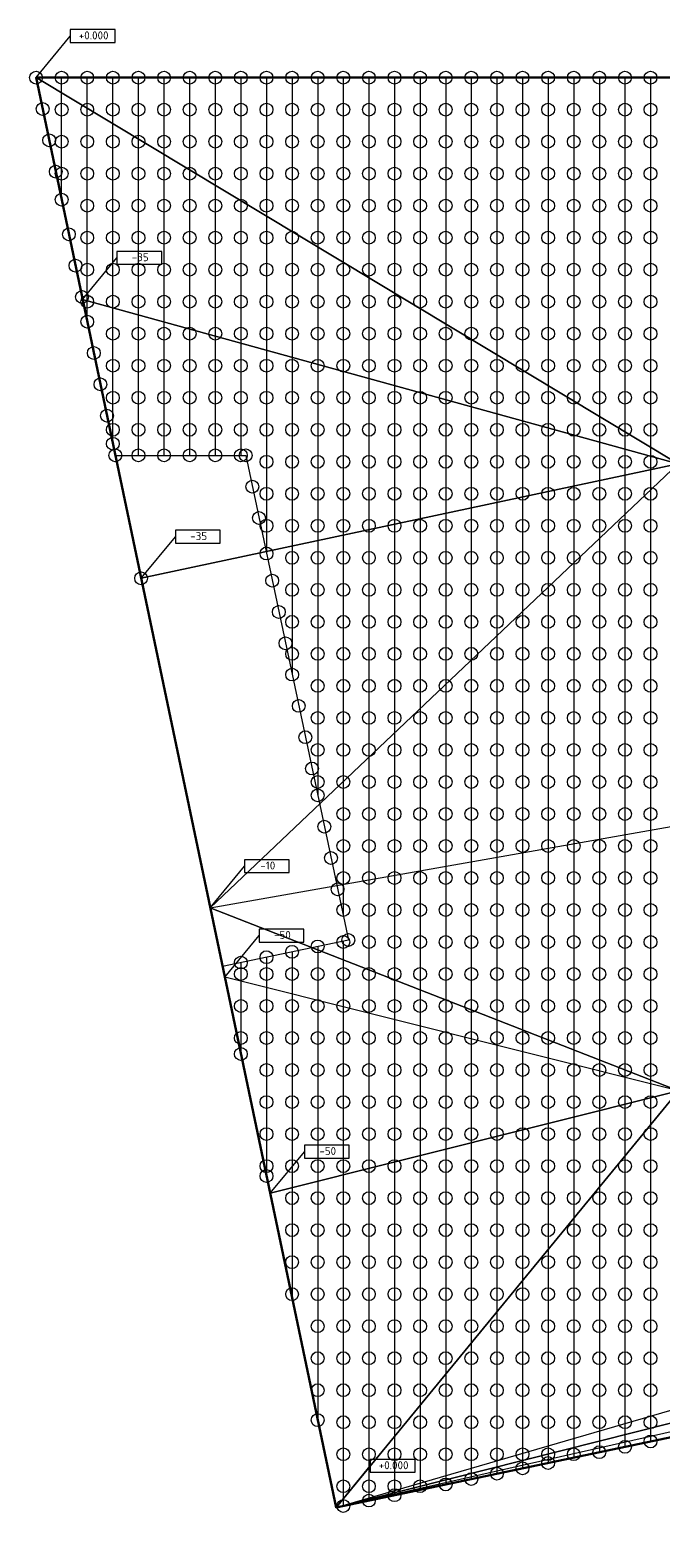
# Model space of a CAD drawing. Header units: millimetres. Extents: x 3543 to 468547, y -146359 to 38454.
# Drawn here: x 210759 to 220659, y -95250 to -72093 of the extents above; entities that cross this region are included whole.
import ezdxf
from ezdxf.enums import TextEntityAlignment as Align

# ---------------------------------------------------------------- set-up
doc = ezdxf.new("R2010")
doc.units = ezdxf.units.MM
doc.layers.add('контур', color=1, linetype='Continuous', lineweight=50)
for name, color, linetype in [('линии_высот', 4, 'Continuous'), ('областиvb', 52, 'Continuous'), ('опорыvb', 7, 'Continuous'), ('сеткаvb', 8, 'Continuous')]:
    doc.layers.add(name, color=color, linetype=linetype)
doc.styles.add('isocpeur', font='isocpeur.ttf')

# ---------------------------------------------------------------- blocks, each defined once
blk = doc.blocks.new('otmetka_oporvb')
at = {"linetype": 'ByBlock', "lineweight": -2}
blk.add_hatch(color=0, dxfattribs=at).paths.add_polyline_path([(-38, -32, 1), (38, 32, 1)])
at = {"color": 0, "linetype": 'ByBlock', "lineweight": -2}
blk.add_line((0, 0), (2142, 2596), dxfattribs=at)
at = {"color": 0}
blk.add_lwpolyline([(2142, 2196), (4942, 2196), (4942, 2996), (2142, 2996)], close=True, dxfattribs=at)
at = {"color": 0, "linetype": 'ByBlock', "lineweight": -2, "style": 'isocpeur'}
blk.add_attdef('OTM', text='', height=500, dxfattribs=at).set_placement((3600, 2639), align=Align.MIDDLE_CENTER)
blk = doc.blocks.new('opor_symbPRO')
at = {"color": 0, "ltscale": 20}
blk.add_circle((0, 0), 100, dxfattribs=at)

msp = doc.modelspace()

# ---------------------------------------------------------------- linework, layer by layer
at = {"layer": 'контур', "linetype": 'Continuous'}
msp.add_lwpolyline([(215545, -95173.6), (210858.8, -72842.2), (229841.6, -72842.2), (229841.6, -82939.6), (261341.5, -82939.6), (261341.5, -72842.2), (299003.2, -72842.2), (299003.2, -77660.7)], close=True, dxfattribs=at)
at = {"layer": 'линии_высот'}
for points in [[(210858.8, -72842.2), (220891.8, -78871.8), (229841.6, -72842.2)], [(220891.8, -78871.8), (210858.8, -72842.2), (211585.8, -76306.7)], [(220891.8, -78871.8), (211585.8, -76306.7), (212499.7, -80661.5)], [(252298.9, -86875.6), (215545, -95173.6), (299003.2, -77660.7)], [(220891.8, -78871.8), (212499.7, -80661.5), (213579.5, -85807)], [(220891.8, -78871.8), (213579.5, -85807), (229841.6, -82939.6)], [(220897.2, -88667.6), (213579.5, -85807), (229841.6, -82939.6)], [(220897.2, -88667.6), (213807, -86891.3), (213579.5, -85807)], [(220897.2, -88667.6), (213807, -86891.3), (214515.2, -90266.4)], [(244268.4, -87933.7), (252298.9, -86875.6), (215545, -95173.6)], [(215545, -95173.6), (230076.7, -90954.3), (244268.4, -87933.7)], [(220897.2, -88667.6), (214515.2, -90266.4), (215545, -95173.6)], [(220897.2, -88667.6), (215545, -95173.6), (230076.7, -90954.3)]]:
    msp.add_lwpolyline(points, close=True, dxfattribs=at)
at = {"layer": 'областиvb'}
msp.add_lwpolyline([(212096.8, -78741.7), (214134, -78741.7), (215737.6, -86311.5), (213771.9, -86724)], close=True, dxfattribs=at)
at = {"layer": 'сеткаvb'}
for p, q in [((210858.8, -72842.2), (229841.6, -72842.2)), ((211258.8, -74748.3), (211258.8, -72842.2)), ((211658.8, -76654.4), (211658.8, -72842.2)), ((212058.8, -78560.6), (212058.8, -72842.2)), ((212458.8, -78741.7), (212458.8, -72842.2)), ((212858.8, -78741.7), (212858.8, -72842.2)), ((213258.8, -78741.7), (213258.8, -72842.2)), ((213658.8, -72842.2), (213658.8, -78741.7)), ((214058.8, -72842.2), (214058.8, -78741.7)), ((214458.8, -72842.2), (214458.8, -80275)), ((214858.8, -72842.2), (214858.8, -82163.2)), ((215258.8, -72842.2), (215258.8, -84051.4)), ((215658.8, -72842.2), (215658.8, -85939.5)), ((216058.8, -72842.2), (216058.8, -95065.7)), ((216458.8, -72842.2), (216458.8, -94981.8)), ((216858.8, -72842.2), (216858.8, -94897.9)), ((217258.8, -72842.2), (217258.8, -94813.9)), ((217658.8, -72842.2), (217658.8, -94730)), ((218058.8, -72842.2), (218058.8, -94646.1)), ((218458.8, -72842.2), (218458.8, -94562.1)), ((218858.8, -72842.2), (218858.8, -94478.2)), ((219258.8, -72842.2), (219258.8, -94394.3)), ((219658.8, -72842.2), (219658.8, -94310.3)), ((220058.8, -72842.2), (220058.8, -94226.4)), ((220458.8, -72842.2), (220458.8, -94142.4)), ((215658.8, -86328), (215658.8, -95149.7)), ((214458.8, -86579.8), (214458.8, -89997.4)), ((214858.8, -86495.9), (214858.8, -91903.6)), ((215258.8, -86411.9), (215258.8, -93809.7)), ((214058.8, -86663.7), (214058.8, -88091.3))]:
    msp.add_line(p, q, dxfattribs=at)

# ---------------------------------------------------------------- block references
at = {"xscale": 0.25, "yscale": 0.25, "zscale": 0.25}
for p, values in [((210858.8, -72842.2), {'OTM': '+0.000'}), ((211585.8, -76306.7), {'OTM': '-35'}), ((212499.7, -80661.5), {'OTM': '-35'}), ((213579.5, -85807), {'OTM': '-10'}), ((213807, -86891.3), {'OTM': '-50'}), ((214515.2, -90266.4), {'OTM': '-50'}), ((215545, -95173.6), {'OTM': '+0.000'})]:
    msp.add_blockref('otmetka_oporvb', p, dxfattribs=at).add_auto_attribs(values)
at = {"layer": 'опорыvb', "color": 1}
for p in [(210858.8, -72842.2), (211258.8, -72842.2), (211658.8, -72842.2), (212058.8, -72842.2), (212458.8, -72842.2), (212858.8, -72842.2), (213258.8, -72842.2), (213658.8, -72842.2), (214058.8, -72842.2), (214458.8, -72842.2), (214858.8, -72842.2), (215258.8, -72842.2), (215658.8, -72842.2), (216058.8, -72842.2), (216458.8, -72842.2), (216858.8, -72842.2), (217258.8, -72842.2), (217658.8, -72842.2), (218058.8, -72842.2), (218458.8, -72842.2), (218858.8, -72842.2), (219258.8, -72842.2), (219658.8, -72842.2), (220058.8, -72842.2), (220458.8, -72842.2), (210961.5, -73331.5), (211258.8, -73342.2), (211658.8, -73342.2), (212058.8, -73342.2), (212458.8, -73342.2), (212858.8, -73342.2), (213258.8, -73342.2), (213658.8, -73342.2), (214058.8, -73342.2), (214458.8, -73342.2), (214858.8, -73342.2), (215258.8, -73342.2), (215658.8, -73342.2), (216058.8, -73342.2), (216458.8, -73342.2), (216858.8, -73342.2), (217258.8, -73342.2), (217658.8, -73342.2), (218058.8, -73342.2), (218458.8, -73342.2), (218858.8, -73342.2), (219258.8, -73342.2), (219658.8, -73342.2), (220058.8, -73342.2), (220458.8, -73342.2), (220458.8, -93842.2), (215658.8, -94342.2), (216058.8, -94342.2), (216458.8, -94342.2), (216858.8, -94342.2), (217258.8, -94342.2), (217658.8, -94342.2), (218058.8, -94342.2), (218458.8, -94342.2), (218858.8, -94342.2), (219258.8, -94342.2), (219658.8, -94310.3), (220058.8, -94226.4), (220458.8, -94142.4), (218458.8, -94562.1), (218858.8, -94478.2), (217658.8, -94730), (218058.8, -94646.1), (215658.8, -94842.2), (216058.8, -94842.2), (216458.8, -94842.2), (216458.8, -94981.8), (216858.8, -94842.2), (217258.8, -94813.9), (215658.8, -95149.7), (216058.8, -95065.7)]:
    msp.add_blockref('opor_symbPRO', p, dxfattribs=at)
at = {"layer": 'опорыvb', "color": 92}
for p in [(211064.2, -73820.8), (211258.8, -73842.2), (211658.8, -73842.2), (212058.8, -73842.2), (212458.8, -73842.2), (212858.8, -73842.2), (213258.8, -73842.2), (213658.8, -73842.2), (214058.8, -73842.2), (214458.8, -73842.2), (214858.8, -73842.2), (215258.8, -73842.2), (215658.8, -73842.2), (216058.8, -73842.2), (216458.8, -73842.2), (216858.8, -73842.2), (217258.8, -73842.2), (217658.8, -73842.2), (218058.8, -73842.2), (218458.8, -73842.2), (218858.8, -73842.2), (219258.8, -73842.2), (219658.8, -73842.2), (220058.8, -73842.2), (220458.8, -73842.2), (211166.9, -74310.2), (211258.8, -74342.2), (211658.8, -74342.2), (212058.8, -74342.2), (212458.8, -74342.2), (212858.8, -74342.2), (213258.8, -74342.2), (213658.8, -74342.2), (214058.8, -74342.2), (214458.8, -74342.2), (214858.8, -74342.2), (215258.8, -74342.2), (215658.8, -74342.2), (216058.8, -74342.2), (216458.8, -74342.2), (216858.8, -74342.2), (217258.8, -74342.2), (217658.8, -74342.2), (218058.8, -74342.2), (218458.8, -74342.2), (218858.8, -74342.2), (219258.8, -74342.2), (219658.8, -74342.2), (220058.8, -74342.2), (220458.8, -74342.2), (211258.8, -74748.3), (211658.8, -74842.2), (212058.8, -74842.2), (212458.8, -74842.2), (212858.8, -74842.2), (213258.8, -74842.2), (213658.8, -74842.2), (214058.8, -74842.2), (214458.8, -74842.2), (214858.8, -74842.2), (215258.8, -74842.2), (215658.8, -74842.2), (216058.8, -74842.2), (216458.8, -74842.2), (216858.8, -74842.2), (217258.8, -74842.2), (217658.8, -74842.2), (218058.8, -74842.2), (218458.8, -74842.2), (218858.8, -74842.2), (219258.8, -74842.2), (219658.8, -74842.2), (220058.8, -74842.2), (220458.8, -74842.2), (218458.8, -83342.2), (218858.8, -83342.2), (219258.8, -83342.2), (219658.8, -83342.2), (220058.8, -83342.2), (220458.8, -83342.2), (215258.8, -83842.2), (215658.8, -83842.2), (216058.8, -83842.2), (216458.8, -83842.2), (216858.8, -83842.2), (217258.8, -83842.2), (217658.8, -83842.2), (218058.8, -83842.2), (218458.8, -83842.2), (218858.8, -83842.2), (219258.8, -83842.2), (219658.8, -83842.2), (220058.8, -83842.2), (220458.8, -83842.2), (215258.8, -84051.4), (215658.8, -84342.2), (216058.8, -84342.2), (216458.8, -84342.2), (216858.8, -84342.2), (217258.8, -84342.2), (217658.8, -84342.2), (218058.8, -84342.2), (218458.8, -84342.2), (218858.8, -84342.2), (219258.8, -84342.2), (219658.8, -84342.2), (220058.8, -84342.2), (220458.8, -84342.2), (215362.4, -84540.5), (215658.8, -84842.2), (216058.8, -84842.2), (216458.8, -84842.2), (216858.8, -84842.2), (217258.8, -84842.2), (217658.8, -84842.2), (218058.8, -84842.2), (218458.8, -84842.2), (218858.8, -84842.2), (219258.8, -84842.2), (219658.8, -84842.2), (220058.8, -84842.2), (220458.8, -84842.2), (215466, -85029.6), (215569.7, -85518.8), (215658.8, -85342.2), (216058.8, -85342.2), (216458.8, -85342.2), (216858.8, -85342.2), (217258.8, -85342.2), (217658.8, -85342.2), (218058.8, -85342.2), (218458.8, -85342.2), (218858.8, -85342.2), (219258.8, -85342.2), (219658.8, -85342.2), (220058.8, -85342.2), (220458.8, -85342.2), (215658.8, -85842.2), (216058.8, -85842.2), (216458.8, -85842.2), (216858.8, -85842.2), (217258.8, -85842.2), (217658.8, -85842.2), (218058.8, -85842.2), (218458.8, -85842.2), (218858.8, -85842.2), (219258.8, -85842.2), (219658.8, -85842.2), (220058.8, -85842.2), (215258.8, -86411.9), (215658.8, -86342.2), (215737.6, -86311.5), (216058.8, -86342.2), (216458.8, -86342.2), (216858.8, -86342.2), (217258.8, -86342.2), (215258.8, -92842.2), (215658.8, -92842.2), (216058.8, -92842.2), (216458.8, -92842.2), (216858.8, -92842.2), (217258.8, -92842.2), (217658.8, -92842.2), (218058.8, -92842.2), (218458.8, -92842.2), (218858.8, -92842.2), (219258.8, -92842.2), (219658.8, -92842.2), (220058.8, -92842.2), (220458.8, -92842.2), (215258.8, -93342.2), (215658.8, -93342.2), (216058.8, -93342.2), (216458.8, -93342.2), (216858.8, -93342.2), (217258.8, -93342.2), (217658.8, -93342.2), (218058.8, -93342.2), (218458.8, -93342.2), (218858.8, -93342.2), (219258.8, -93342.2), (219658.8, -93342.2), (220058.8, -93342.2), (220458.8, -93342.2), (215258.8, -93809.7), (215658.8, -93842.2), (216058.8, -93842.2), (216458.8, -93842.2), (216858.8, -93842.2), (217258.8, -93842.2), (217658.8, -93842.2), (218058.8, -93842.2), (218458.8, -93842.2), (218858.8, -93842.2), (219258.8, -93842.2), (219658.8, -93842.2), (220058.8, -93842.2)]:
    msp.add_blockref('opor_symbPRO', p, dxfattribs=at)
at = {"layer": 'опорыvb', "color": 131}
for p in [(211372.2, -75288.9), (211658.8, -75342.2), (212058.8, -75342.2), (212458.8, -75342.2), (212858.8, -75342.2), (213258.8, -75342.2), (213658.8, -75342.2), (214058.8, -75342.2), (214458.8, -75342.2), (214858.8, -75342.2), (215258.8, -75342.2), (215658.8, -75342.2), (216058.8, -75342.2), (216458.8, -75342.2), (216858.8, -75342.2), (217258.8, -75342.2), (217658.8, -75342.2), (218058.8, -75342.2), (218458.8, -75342.2), (218858.8, -75342.2), (219258.8, -75342.2), (219658.8, -75342.2), (220058.8, -75342.2), (220458.8, -75342.2), (211474.9, -75778.2), (211658.8, -75842.2), (212058.8, -75842.2), (212458.8, -75842.2), (212858.8, -75842.2), (213258.8, -75842.2), (213658.8, -75842.2), (214058.8, -75842.2), (214458.8, -75842.2), (214858.8, -75842.2), (215258.8, -75842.2), (215658.8, -75842.2), (216058.8, -75842.2), (216458.8, -75842.2), (216858.8, -75842.2), (217258.8, -75842.2), (217658.8, -75842.2), (218058.8, -75842.2), (218458.8, -75842.2), (218858.8, -75842.2), (219258.8, -75842.2), (219658.8, -75842.2), (220058.8, -75842.2), (220458.8, -75842.2), (211577.6, -76267.6), (211658.8, -76342.2), (212058.8, -76342.2), (212458.8, -76342.2), (212858.8, -76342.2), (213258.8, -76342.2), (213658.8, -76342.2), (214058.8, -76342.2), (214458.8, -76342.2), (214858.8, -76342.2), (215258.8, -76342.2), (215658.8, -76342.2), (216058.8, -76342.2), (216458.8, -76342.2), (216858.8, -76342.2), (217258.8, -76342.2), (217658.8, -76342.2), (218058.8, -76342.2), (218458.8, -76342.2), (218858.8, -76342.2), (219258.8, -76342.2), (219658.8, -76342.2), (220058.8, -76342.2), (220458.8, -76342.2), (211658.8, -76654.4), (212058.8, -76842.2), (212458.8, -76842.2), (212858.8, -76842.2), (213258.8, -76842.2), (213658.8, -76842.2), (214058.8, -76842.2), (214458.8, -76842.2), (214858.8, -76842.2), (215258.8, -76842.2), (215658.8, -76842.2), (216058.8, -76842.2), (216458.8, -76842.2), (216858.8, -76842.2), (217258.8, -76842.2), (217658.8, -76842.2), (218058.8, -76842.2), (218458.8, -76842.2), (218858.8, -76842.2), (219258.8, -76842.2), (219658.8, -76842.2), (220058.8, -76842.2), (220458.8, -76842.2), (211761.5, -77143.8), (212058.8, -77342.2), (212458.8, -77342.2), (212858.8, -77342.2), (213258.8, -77342.2), (213658.8, -77342.2), (214058.8, -77342.2), (214458.8, -77342.2), (214858.8, -77342.2), (215258.8, -77342.2), (215658.8, -77342.2), (216058.8, -77342.2), (216458.8, -77342.2), (216858.8, -77342.2), (217258.8, -77342.2), (217658.8, -77342.2), (218058.8, -77342.2), (218458.8, -77342.2), (218858.8, -77342.2), (219258.8, -77342.2), (219658.8, -77342.2), (220058.8, -77342.2), (220458.8, -77342.2), (211864.2, -77633.1), (212058.8, -77842.2), (212458.8, -77842.2), (212858.8, -77842.2), (213258.8, -77842.2), (213658.8, -77842.2), (214058.8, -77842.2), (214458.8, -77842.2), (214858.8, -77842.2), (215258.8, -77842.2), (215658.8, -77842.2), (216058.8, -77842.2), (216458.8, -77842.2), (216858.8, -77842.2), (217258.8, -77842.2), (217658.8, -77842.2), (218058.8, -77842.2), (218458.8, -77842.2), (218858.8, -77842.2), (219258.8, -77842.2), (219658.8, -77842.2), (220058.8, -77842.2), (220458.8, -77842.2), (211966.9, -78122.5), (212058.8, -78342.2), (212458.8, -78342.2), (212858.8, -78342.2), (213258.8, -78342.2), (213658.8, -78342.2), (214058.8, -78342.2), (214458.8, -78342.2), (214858.8, -78342.2), (215258.8, -78342.2), (215658.8, -78342.2), (216058.8, -78342.2), (216458.8, -78342.2), (216858.8, -78342.2), (217258.8, -78342.2), (217658.8, -78342.2), (218058.8, -78342.2), (218458.8, -78342.2), (212058.8, -78560.6), (212096.8, -78741.7), (212458.8, -78741.7), (212858.8, -78741.7), (213258.8, -78741.7), (213658.8, -78741.7), (214058.8, -78741.7), (214134, -78741.7), (214458.8, -78842.2), (214858.8, -78842.2), (215258.8, -78842.2), (215658.8, -78842.2), (216058.8, -78842.2), (216458.8, -78842.2), (216858.8, -78842.2), (217258.8, -78842.2), (217658.8, -78842.2), (218058.8, -78842.2), (218458.8, -78842.2), (218858.8, -78842.2), (214237.6, -79230.9), (214458.8, -79342.2), (214858.8, -79342.2), (215258.8, -79342.2), (215658.8, -79342.2), (216058.8, -79342.2), (216458.8, -79342.2), (216858.8, -79342.2), (217258.8, -79342.2), (217658.8, -79342.2), (218058.8, -79342.2), (218458.8, -79342.2), (218858.8, -79342.2), (219258.8, -79342.2), (214341.2, -79720), (214458.8, -79842.2), (214858.8, -79842.2), (215258.8, -79842.2), (215658.8, -79842.2), (216058.8, -79842.2), (216458.8, -79842.2), (216858.8, -79842.2), (217258.8, -79842.2), (217658.8, -79842.2), (218058.8, -79842.2), (218458.8, -79842.2), (218858.8, -79842.2), (219258.8, -79842.2), (219658.8, -79842.2), (220058.8, -79842.2), (220458.8, -79842.2), (214458.8, -80275), (214858.8, -80342.2), (215258.8, -80342.2), (215658.8, -80342.2), (216058.8, -80342.2), (216458.8, -80342.2), (216858.8, -80342.2), (217258.8, -80342.2), (217658.8, -80342.2), (218058.8, -80342.2), (218458.8, -80342.2), (218858.8, -80342.2), (219258.8, -80342.2), (219658.8, -80342.2), (220058.8, -80342.2), (220458.8, -80342.2), (212499.7, -80661.5), (214548.5, -80698.3), (214858.8, -80842.2), (215258.8, -80842.2), (215658.8, -80842.2), (216058.8, -80842.2), (216458.8, -80842.2), (216858.8, -80842.2), (217258.8, -80842.2), (217658.8, -80842.2), (218058.8, -80842.2), (218458.8, -80842.2), (218858.8, -80842.2), (219258.8, -80842.2), (219658.8, -80842.2), (220058.8, -80842.2), (220458.8, -80842.2), (214652.1, -81187.4), (214858.8, -81342.2), (215258.8, -81342.2), (215658.8, -81342.2), (216058.8, -81342.2), (216458.8, -81342.2), (216858.8, -81342.2), (217258.8, -81342.2), (217658.8, -81342.2), (218058.8, -81342.2), (218458.8, -81342.2), (218858.8, -81342.2), (219258.8, -81342.2), (219658.8, -81342.2), (220058.8, -81342.2), (220458.8, -81342.2), (214755.7, -81676.6), (214858.8, -81842.2), (215258.8, -81842.2), (215658.8, -81842.2), (216058.8, -81842.2), (216458.8, -81842.2), (216858.8, -81842.2), (217258.8, -81842.2), (217658.8, -81842.2), (218058.8, -81842.2), (218458.8, -81842.2), (218858.8, -81842.2), (219258.8, -81842.2), (219658.8, -81842.2), (220058.8, -81842.2), (220458.8, -81842.2), (214859.3, -82165.7), (215258.8, -82342.2), (215658.8, -82342.2), (216058.8, -82342.2), (216458.8, -82342.2), (216858.8, -82342.2), (217258.8, -82342.2), (217658.8, -82342.2), (218058.8, -82342.2), (218458.8, -82342.2), (218858.8, -82342.2), (219258.8, -82342.2), (219658.8, -82342.2), (220058.8, -82342.2), (220458.8, -82342.2), (214963, -82654.9), (215258.8, -82842.2), (215658.8, -82842.2), (216058.8, -82842.2), (216458.8, -82842.2), (216858.8, -82842.2), (217258.8, -82842.2), (217658.8, -82842.2), (218058.8, -82842.2), (218458.8, -82842.2), (218858.8, -82842.2), (219258.8, -82842.2), (219658.8, -82842.2), (220058.8, -82842.2), (220458.8, -82842.2), (215066.6, -83144), (215258.8, -83342.2), (215658.8, -83342.2), (216058.8, -83342.2), (216458.8, -83342.2), (216858.8, -83342.2), (217258.8, -83342.2), (217658.8, -83342.2), (218058.8, -83342.2), (215170.2, -83633.2), (220458.8, -85842.2), (217658.8, -86342.2), (218058.8, -86342.2), (218458.8, -86342.2), (218858.8, -86342.2), (219258.8, -86342.2), (219658.8, -86342.2), (220058.8, -86342.2), (220458.8, -86342.2), (214058.8, -86663.7), (214458.8, -86579.8), (214858.8, -86495.9), (214058.8, -86842.2), (214458.8, -86842.2), (214858.8, -86842.2), (215258.8, -86842.2), (215658.8, -86842.2), (216058.8, -86842.2), (216458.8, -86842.2), (216858.8, -86842.2), (217258.8, -86842.2), (217658.8, -86842.2), (218058.8, -86842.2), (218458.8, -86842.2), (218858.8, -86842.2), (219258.8, -86842.2), (219658.8, -86842.2), (220058.8, -86842.2), (220458.8, -86842.2), (214058.8, -87342.2), (214458.8, -87342.2), (214858.8, -87342.2), (215258.8, -87342.2), (215658.8, -87342.2), (216058.8, -87342.2), (216458.8, -87342.2), (216858.8, -87342.2), (217258.8, -87342.2), (217658.8, -87342.2), (218058.8, -87342.2), (218458.8, -87342.2), (218858.8, -87342.2), (219258.8, -87342.2), (219658.8, -87342.2), (220058.8, -87342.2), (220458.8, -87342.2), (214058.8, -87842.2), (214458.8, -87842.2), (214858.8, -87842.2), (215258.8, -87842.2), (215658.8, -87842.2), (216058.8, -87842.2), (216458.8, -87842.2), (216858.8, -87842.2), (218058.8, -87842.2), (218458.8, -87842.2), (218858.8, -87842.2), (219258.8, -87842.2), (219658.8, -87842.2), (220058.8, -87842.2), (220458.8, -87842.2), (214058.8, -88091.3), (214458.8, -88342.2), (214858.8, -88342.2), (215258.8, -88342.2), (215658.8, -88342.2), (216058.8, -88342.2), (216458.8, -88342.2), (216858.8, -88342.2), (220058.8, -88342.2), (214458.8, -88842.2), (214858.8, -88842.2), (215258.8, -88842.2), (215658.8, -88842.2), (216058.8, -88842.2), (216458.8, -88842.2), (216858.8, -88842.2), (214458.8, -89342.2), (214858.8, -89342.2), (215258.8, -89342.2), (215658.8, -89342.2), (216058.8, -89342.2), (216458.8, -89342.2), (216858.8, -89342.2), (217258.8, -89342.2), (219658.8, -89342.2), (220058.8, -89342.2), (220458.8, -89342.2), (214458.8, -89842.2), (214858.8, -89842.2), (215258.8, -89842.2), (215658.8, -89842.2), (216058.8, -89842.2), (216458.8, -89842.2), (216858.8, -89842.2), (217258.8, -89842.2), (217658.8, -89842.2), (218058.8, -89842.2), (218458.8, -89842.2), (218858.8, -89842.2), (219258.8, -89842.2), (219658.8, -89842.2), (220058.8, -89842.2), (220458.8, -89842.2), (214458.8, -89997.4), (214858.8, -90342.2), (215258.8, -90342.2), (215658.8, -90342.2), (216058.8, -90342.2), (216458.8, -90342.2), (216858.8, -90342.2), (217258.8, -90342.2), (217658.8, -90342.2), (218058.8, -90342.2), (218458.8, -90342.2), (218858.8, -90342.2), (219258.8, -90342.2), (219658.8, -90342.2), (220058.8, -90342.2), (220458.8, -90342.2), (214858.8, -90842.2), (215258.8, -90842.2), (215658.8, -90842.2), (216058.8, -90842.2), (216458.8, -90842.2), (216858.8, -90842.2), (217258.8, -90842.2), (217658.8, -90842.2), (218058.8, -90842.2), (218458.8, -90842.2), (218858.8, -90842.2), (219258.8, -90842.2), (219658.8, -90842.2), (220058.8, -90842.2), (220458.8, -90842.2), (214858.8, -91342.2), (215258.8, -91342.2), (215658.8, -91342.2), (216058.8, -91342.2), (216458.8, -91342.2), (216858.8, -91342.2), (217258.8, -91342.2), (217658.8, -91342.2), (218058.8, -91342.2), (218458.8, -91342.2), (218858.8, -91342.2), (219258.8, -91342.2), (219658.8, -91342.2), (220058.8, -91342.2), (220458.8, -91342.2), (214858.8, -91842.2), (215258.8, -91842.2), (215658.8, -91842.2), (216058.8, -91842.2), (216458.8, -91842.2), (216858.8, -91842.2), (217258.8, -91842.2), (217658.8, -91842.2), (218058.8, -91842.2), (218458.8, -91842.2), (218858.8, -91842.2), (219258.8, -91842.2), (219658.8, -91842.2), (220058.8, -91842.2), (220458.8, -91842.2), (215258.8, -92342.2), (215658.8, -92342.2), (216058.8, -92342.2), (216458.8, -92342.2), (216858.8, -92342.2), (217258.8, -92342.2), (217658.8, -92342.2), (218058.8, -92342.2), (218458.8, -92342.2), (218858.8, -92342.2), (219258.8, -92342.2), (219658.8, -92342.2), (220058.8, -92342.2), (220458.8, -92342.2)]:
    msp.add_blockref('opor_symbPRO', p, dxfattribs=at)
at = {"layer": 'опорыvb', "color": 30}
for p in [(218858.8, -78342.2), (219258.8, -78342.2), (219658.8, -78342.2), (220058.8, -78342.2), (220458.8, -78342.2), (219258.8, -78842.2), (219658.8, -78842.2), (220058.8, -78842.2), (220458.8, -78842.2), (219658.8, -79342.2), (220058.8, -79342.2), (220458.8, -79342.2), (217258.8, -87842.2), (217658.8, -87842.2), (217258.8, -88342.2), (217658.8, -88342.2), (218058.8, -88342.2), (218458.8, -88342.2), (218858.8, -88342.2), (219258.8, -88342.2), (219658.8, -88342.2), (220458.8, -88342.2), (217258.8, -88842.2), (217658.8, -88842.2), (218058.8, -88842.2), (218458.8, -88842.2), (218858.8, -88842.2), (219258.8, -88842.2), (219658.8, -88842.2), (220058.8, -88842.2), (220458.8, -88842.2), (217658.8, -89342.2), (218058.8, -89342.2), (218458.8, -89342.2), (218858.8, -89342.2), (219258.8, -89342.2)]:
    msp.add_blockref('opor_symbPRO', p, dxfattribs=at)

doc.saveas('drawing.dxf')
